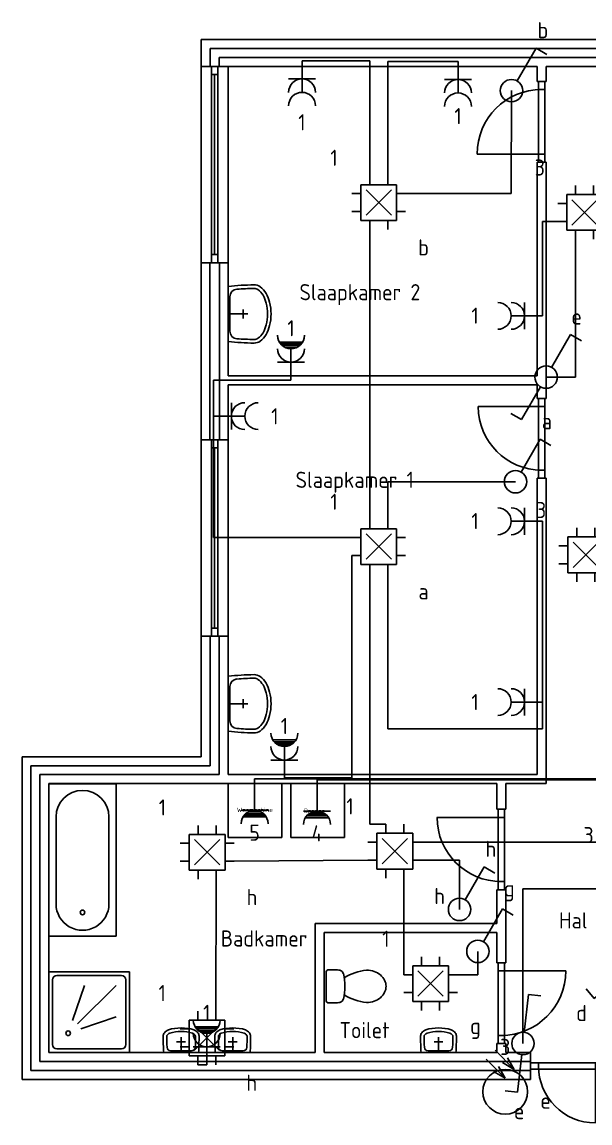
# Model space of a CAD drawing. Header units: millimetres. Extents: x 3680 to 17280, y 6200 to 18481.
# Drawn here: x 3680 to 10020, y 6200 to 18481 of the extents above; entities that cross this region are included whole.
import ezdxf
from ezdxf.enums import TextEntityAlignment as Align

# ---------------------------------------------------------------- set-up
doc = ezdxf.new("R2010")
doc.units = ezdxf.units.MM
doc.header["$LTSCALE"] = 100
for name, color, linetype in [('Benaming', 7, 'Continuous'), ('Buis', 1, 'Continuous'), ('Huis', 7, 'Continuous'), ('Licht', 3, 'Continuous'), ('Utiliteit', 7, 'Continuous'), ("WCD's", 3, 'Continuous')]:
    doc.layers.add(name, color=color, linetype=linetype)
doc.styles.add('STABICAD-018', font='ISOCP.SHX', dxfattribs={"height": 180})

# ---------------------------------------------------------------- blocks, each defined once
blk = doc.blocks.new('*U3', base_point=(9763, 6835))
at = {"color": 0}
for p, q in [((9355, 6870), (9445, 6870)), ((9355, 6800), (9355, 6870)), ((9445, 6800), (9355, 6800)), ((9445, 6870), (9445, 6800)), ((9445, 6870), (10080, 6870)), ((9445, 6800), (10080, 6800)), ((10170, 6870), (10080, 6870)), ((10080, 6870), (10080, 6800)), ((10080, 6835), (10080, 6200)), ((10080, 6800), (10170, 6800)), ((10170, 6800), (10170, 6870))]:
    blk.add_line(p, q, dxfattribs=at)
blk.add_arc((10080, 6835), 635, 180, 270, dxfattribs=at)
blk = doc.blocks.new('*U4', base_point=(9030, 9251))
at = {"color": 0}
for p, q in [((9030, 9609), (8312, 9609)), ((8995, 9699), (8995, 9609)), ((9065, 9699), (8995, 9699)), ((8995, 9609), (9065, 9609)), ((8995, 8892), (8995, 9609)), ((9065, 9609), (9065, 9699)), ((9065, 8892), (9065, 9609)), ((8995, 8802), (8995, 8892)), ((8995, 8892), (9065, 8892)), ((9065, 8892), (9065, 8802)), ((9065, 8802), (8995, 8802))]:
    blk.add_line(p, q, dxfattribs=at)
blk.add_arc((9030, 9609), 717, 180, 270, dxfattribs=at)
blk = doc.blocks.new('*U6', base_point=(9480, 13836))
at = {"color": 0}
for p, q in [((9445, 14280), (9445, 14190)), ((9515, 14280), (9445, 14280)), ((9515, 14190), (9515, 14280)), ((9480, 14190), (8773, 14190)), ((9445, 14190), (9515, 14190)), ((9445, 13482), (9445, 14190)), ((9515, 13482), (9515, 14190)), ((9445, 13392), (9445, 13482)), ((9445, 13482), (9515, 13482)), ((9515, 13392), (9445, 13392)), ((9515, 13482), (9515, 13392))]:
    blk.add_line(p, q, dxfattribs=at)
blk.add_arc((9480, 14190), 707, 180, 270, dxfattribs=at)
blk = doc.blocks.new('*U7', base_point=(9480, 17368))
at = {"color": 0}
for p, q in [((9445, 17818), (9445, 17728)), ((9515, 17818), (9445, 17818)), ((9515, 17728), (9515, 17818)), ((9445, 17728), (9515, 17728)), ((9445, 17008), (9445, 17728)), ((9515, 17008), (9515, 17728)), ((9480, 17008), (8760, 17008)), ((9445, 16918), (9445, 17008)), ((9445, 17008), (9515, 17008)), ((9515, 17008), (9515, 16918)), ((9515, 16918), (9445, 16918))]:
    blk.add_line(p, q, dxfattribs=at)
blk.add_arc((9480, 17008), 720, 90, 180, dxfattribs=at)
blk = doc.blocks.new('114-37M')
at = {"color": 0, "linetype": 'Continuous'}
for p, q in [((-50, 170), (50, 170)), ((0, 20), (0, 220)), ((-307, 0), (307, 0)), ((-192, 20), (192, 20))]:
    blk.add_line(p, q, dxfattribs=at)
for points in [[(325, 290, 0.155337), (304, 357, 0.106738), (230, 424, 0.072991), (130, 464, 0.059466), (0, 480, 0.059466), (-130, 464, 0.072991), (-230, 424, 0.106738), (-304, 357, 0.155337), (-325, 290, 0.155337)], [(285, 290, 0.155337), (271, 333, 0.106738), (210, 390, 0.072991), (121, 426, 0.059466), (0, 440, 0.059466), (-121, 426, 0.072991), (-210, 390, 0.106738), (-271, 333, 0.155337), (-285, 290, 0.155337)]]:
    blk.add_lwpolyline(points, format="xyb", dxfattribs=at)
for centre, radius, start, end in [((2577, 325), 2902, 180.6823, 186.4212), ((2577, 325), 2862, 180.6918, 184.5346), ((-2577, 325), 2862, 355.4654, 359.3082), ((-2577, 325), 2902, 353.5788, 359.3177), ((-192, 105), 85, 184.5346, 270), ((192, 105), 85, 270, 355.4654)]:
    blk.add_arc(centre, radius, start, end, dxfattribs=at)
blk = doc.blocks.new('114-37I')
at = {"color": 0, "linetype": 'Continuous'}
for p, q in [((-1700, 0), (-1700, 750)), ((-1700, 750), (0, 750)), ((0, 0), (0, 750)), ((-1330, 670), (-360, 670)), ((0, 0), (-1700, 0)), ((-360, 80), (-1330, 80))]:
    blk.add_line(p, q, dxfattribs=at)
blk.add_circle((-265, 375), 26, dxfattribs=at)
for centre, start, end in [((-1330, 375), 90, 270), ((-360, 375), 270, 90)]:
    blk.add_arc(centre, 295, start, end, dxfattribs=at)
blk = doc.blocks.new('114-37K')
at = {"color": 0, "linetype": 'Continuous'}
for p, q in [((900, 900), (0, 900)), ((0, 900), (0, 0)), ((810, 860), (90, 860)), ((900, 0), (900, 900)), ((40, 810), (40, 90)), ((264, 357), (399, 750)), ((321, 321), (750, 750)), ((860, 90), (860, 810)), ((357, 264), (750, 399)), ((0, 0), (900, 0)), ((90, 40), (810, 40))]:
    blk.add_line(p, q, dxfattribs=at)
blk.add_circle((215, 215), 26, dxfattribs=at)
for centre, start, end in [((90, 810), 90, 180), ((810, 810), 0, 90), ((90, 90), 180, 270), ((810, 90), 270, 0)]:
    blk.add_arc(centre, 50, start, end, dxfattribs=at)
blk = doc.blocks.new('114-37N')
at = {"color": 0, "linetype": 'Continuous'}
for p, q in [((0, 20), (0, 170)), ((-195, 0), (195, 0)), ((-117, 20), (117, 20)), ((-50, 120), (50, 120))]:
    blk.add_line(p, q, dxfattribs=at)
for centre, radius, start, end in [((-84, 135), 133, 116.0384, 140.8374), ((0, -241), 516, 90, 106.0083), ((0, -241), 516, 73.9917, 90), ((84, 135), 133, 39.1626, 63.9616), ((-127, 178), 73.5, 145.2527, 174.5381), ((2813, 176), 3013, 179.8295, 183.3434), ((-127, 178), 33.5, 147.7957, 171.9781), ((2813, 176), 2973, 179.8719, 182.261), ((-84, 135), 93.2, 118.0492, 139.7589), ((0, -241), 476, 90, 105.556), ((0, -241), 476, 74.444, 90), ((84, 135), 93.2, 40.2411, 61.9508), ((127, 178), 33.5, 8.0219, 32.2043), ((-2813, 176), 2973, 357.739, 0.1281), ((127, 178), 73.5, 5.4619, 34.7473), ((-2813, 176), 3013, 356.6566, 0.1705), ((-117, 60), 40, 182.261, 270), ((117, 60), 40, 270, 357.739)]:
    blk.add_arc(centre, radius, start, end, dxfattribs=at)
blk = doc.blocks.new('*U18', base_point=(9030, 7537))
at = {"color": 0}
for p, q in [((8995, 7987), (8995, 7897)), ((9065, 7987), (8995, 7987)), ((9065, 7897), (9065, 7987)), ((8995, 7897), (9065, 7897)), ((8995, 7177), (8995, 7897)), ((9030, 7897), (9750, 7897)), ((9065, 7177), (9065, 7897)), ((8995, 7087), (8995, 7177)), ((8995, 7177), (9065, 7177)), ((9065, 7177), (9065, 7087)), ((9065, 7087), (8995, 7087))]:
    blk.add_line(p, q, dxfattribs=at)
blk.add_arc((9030, 7897), 720, 270, 0, dxfattribs=at)
blk = doc.blocks.new('114-37O')
at = {"color": 0, "linetype": 'Continuous'}
for p, q in [((-185, 30), (-185, 104)), ((155, 0), (-155, 0)), ((185, 30), (185, 104))]:
    blk.add_line(p, q, dxfattribs=at)
for points in [[(0, 670, 0.116537), (-67, 654, 0.104226), (-127, 606, 0.090519), (-166, 537, 0.082749), (-180, 453, 0.082749)], [(180, 453, 0.082749), (166, 537, 0.090519), (127, 606, 0.104226), (67, 654, 0.116537), (0, 670, 0.116537)]]:
    blk.add_lwpolyline(points, format="xyb", dxfattribs=at)
for centre, radius, start, end in [((389, 507), 572, 185.4721, 212.2561), ((-389, 507), 572, 327.7439, 354.5279), ((164, 87), 350, 169.0987, 177.2225), ((-130, 144), 50, 103.75, 169.0987), ((-11, -343), 552, 88.8789, 103.75), ((11, -343), 552, 76.25, 91.1211), ((130, 144), 50, 10.9013, 76.25), ((-164, 87), 350, 2.7775, 10.9013), ((-155, 30), 30, 180, 270), ((155, 30), 30, 270, 0)]:
    blk.add_arc(centre, radius, start, end, dxfattribs=at)
blk = doc.blocks.new('*U23', base_point=(5830, 12724))
at = {"color": 0}
for p, q in [((5795, 13819, 800), (5795, 13729, 800)), ((5865, 13819, 800), (5795, 13819, 800)), ((5865, 13729, 800), (5865, 13819, 800)), ((5795, 13729, 800), (5865, 13729, 800)), ((5795, 13729, 800), (5795, 11720, 800)), ((5830, 13729, 890), (5830, 11720, 890)), ((5865, 13729, 800), (5865, 11720, 800)), ((5795, 11720, 800), (5795, 11630, 800)), ((5865, 11720, 800), (5795, 11720, 800)), ((5865, 11630, 800), (5865, 11720, 800)), ((5795, 11630, 800), (5865, 11630, 800))]:
    blk.add_line(p, q, dxfattribs=at)
blk = doc.blocks.new('111502')
at = {"color": 0, "linetype": 'Continuous'}
for p, q in [((-1, 2), (-1, 3)), ((1, 2), (1, 3)), ((-2, 2), (-2, -2)), ((2, 2), (-2, 2)), ((-1.41, -1.41), (1.41, 1.41)), ((1.41, -1.41), (-1.41, 1.41)), ((2, -2), (2, 2)), ((-2, 1), (-3, 1)), ((2, 1), (3, 1)), ((-3, -1), (-2, -1)), ((2, -1), (3, -1)), ((-2, -2), (2, -2)), ((-1, -2), (-1, -3)), ((1, -2), (1, -3))]:
    blk.add_line(p, q, dxfattribs=at)
at = {"color": 0, "linetype": 'Continuous', "style": 'STABICAD-018'}
for tag, p in [('PANEL', (0, 6.87)), ('CIRCUIT', (0, 3.87)), ('SUBCIRCUIT', (4.5, 3.87)), ('ARTICLECODE', (0, 0)), ('SWITCHCODE', (5.85, -1))]:
    blk.add_attdef(tag, text='', height=1.8, dxfattribs=at).set_placement(p, align=Align.MIDDLE)
at = {"color": 0, "linetype": 'Continuous', "style": 'STABICAD-018', "flags": 1}
blk.add_attdef('POWERCODE', text='', height=1.8, dxfattribs=at).set_placement((13, 3.87), align=Align.MIDDLE)
blk = doc.blocks.new('111304WD')
at = {"color": 0, "linetype": 'Continuous'}
for p, q in [((1.3, 5.25), (-1.3, 5.25)), ((1.16, 5.05), (-1.16, 5.05)), ((-1.5, 4.5), (1.5, 4.5)), ((0.96, 4.85), (-0.96, 4.85)), ((0.65, 4.65), (-0.65, 4.65)), ((0, 1), (0, 4.5))]:
    blk.add_line(p, q, dxfattribs=at)
blk.add_arc((0, 6), 1.5, 180, 0, dxfattribs=at)
at = {"color": 0, "linetype": 'Continuous', "style": 'STABICAD-018'}
for tag, p in [('PANEL', (0, 11.5)), ('CIRCUIT', (0, 8.5)), ('SUBCIRCUIT', (4.5, 8.5)), ('ARTICLECODE', (0, 0))]:
    blk.add_attdef(tag, text='', height=1.8, dxfattribs=at).set_placement(p, align=Align.MIDDLE)
at = {"color": 0, "linetype": 'Continuous', "style": 'STABICAD-018', "flags": 1}
blk.add_attdef('POWERCODE', text='', height=1.8, dxfattribs=at).set_placement((13, 8.5), align=Align.MIDDLE)
blk = doc.blocks.new('111304AW')
at = {"color": 0, "linetype": 'Continuous'}
for p, q in [((1.3, 5.25), (-1.3, 5.25)), ((1.16, 5.05), (-1.16, 5.05)), ((0.96, 4.85), (-0.96, 4.85)), ((0.65, 4.65), (-0.65, 4.65)), ((0, 1), (0, 4.5)), ((-1.5, 3), (1.5, 3))]:
    blk.add_line(p, q, dxfattribs=at)
for centre in [(0, 6), (0, 4.5)]:
    blk.add_arc(centre, 1.5, 180, 0, dxfattribs=at)
at = {"color": 0, "linetype": 'Continuous', "style": 'STABICAD-018'}
for tag, p in [('PANEL', (0, 11.5)), ('CIRCUIT', (0, 8.5)), ('SUBCIRCUIT', (4.5, 8.5)), ('ARTICLECODE', (0, 0))]:
    blk.add_attdef(tag, text='', height=1.8, dxfattribs=at).set_placement(p, align=Align.MIDDLE)
at = {"color": 0, "linetype": 'Continuous', "style": 'STABICAD-018', "flags": 1}
blk.add_attdef('POWERCODE', text='', height=1.8, dxfattribs=at).set_placement((13, 8.5), align=Align.MIDDLE)
blk = doc.blocks.new('1114A1')
at = {"color": 0, "linetype": 'Continuous'}
for p, q in [((0.62, 3.33), (2.74, 7)), ((2.74, 7), (3.95, 6.3))]:
    blk.add_line(p, q, dxfattribs=at)
blk.add_circle((0, 2.25), 1.25, dxfattribs=at)
at = {"color": 0, "linetype": 'Continuous', "style": 'STABICAD-018'}
for tag, p in [('SWITCHCODE', (3.36, 9)), ('ARTICLECODE', (0, 0))]:
    blk.add_attdef(tag, text='', height=1.8, dxfattribs=at).set_placement(p, align=Align.MIDDLE)
blk = doc.blocks.new('111304A')
at = {"color": 0, "linetype": 'Continuous'}
for p, q in [((0, 1), (0, 4.5)), ((-1.5, 3), (1.5, 3))]:
    blk.add_line(p, q, dxfattribs=at)
for centre in [(0, 6), (0, 4.5)]:
    blk.add_arc(centre, 1.5, 180, 0, dxfattribs=at)
at = {"color": 0, "linetype": 'Continuous', "style": 'STABICAD-018'}
for tag, p in [('PANEL', (0, 11.5)), ('CIRCUIT', (0, 8.5)), ('SUBCIRCUIT', (4.5, 8.5)), ('ARTICLECODE', (0, 0))]:
    blk.add_attdef(tag, text='', height=1.8, dxfattribs=at).set_placement(p, align=Align.MIDDLE)
at = {"color": 0, "linetype": 'Continuous', "style": 'STABICAD-018', "flags": 1}
blk.add_attdef('POWERCODE', text='', height=1.8, dxfattribs=at).set_placement((13, 8.5), align=Align.MIDDLE)
blk = doc.blocks.new('020901')
at = {"color": 0, "linetype": 'Continuous'}
for p, q in [((-1.12, 8.12), (1, 6)), ((-2.12, 7.12), (0, 5)), ((0, 5), (-0.75, 6.3)), ((1, 6), (-0.3, 6.75)), ((1, 6), (0.25, 7.3)), ((0, 5), (-1.3, 5.75))]:
    blk.add_line(p, q, dxfattribs=at)
blk = doc.blocks.new('*U39')
at = {"color": 0, "linetype": 'Continuous'}
blk.add_circle((0, 3.5), 2.5, dxfattribs=at)
blk.add_blockref('020901', (0, 0), dxfattribs=at)
at = {"color": 0, "linetype": 'Continuous', "style": 'STABICAD-018'}
for tag, p in [('PANEL', (0, 11.5)), ('CIRCUIT', (0, 8.5)), ('SUBCIRCUIT', (4.5, 8.5)), ('LIGHTFIXTURECODE', (0, 3.5)), ('SWITCHCODE', (4.5, 2.5))]:
    blk.add_attdef(tag, text='', height=1.8, dxfattribs=at).set_placement(p, align=Align.MIDDLE)
blk = doc.blocks.new('111406')
at = {"color": 0, "linetype": 'Continuous'}
for p, q in [((0.62, 3.33), (2.74, 7)), ((2.74, 7), (3.95, 6.3)), ((-0.62, 1.17), (-2.74, -2.5)), ((-2.74, -2.5), (-3.95, -1.8))]:
    blk.add_line(p, q, dxfattribs=at)
blk.add_circle((0, 2.25), 1.25, dxfattribs=at)
at = {"color": 0, "linetype": 'Continuous', "style": 'STABICAD-018'}
for tag, p in [('SWITCHCODE', (3.42, 9)), ('ARTICLECODE', (0, 0))]:
    blk.add_attdef(tag, text='', height=1.8, dxfattribs=at).set_placement(p, align=Align.MIDDLE)

msp = doc.modelspace()

# ---------------------------------------------------------------- linework, layer by layer
at = {"layer": 'Buis', "color": 3}
for p, q in [((7562, 18046), (6806, 18046)), ((7562, 16766), (7562, 18046)), ((7762, 16766), (7762, 18039)), ((7762, 18039), (8547, 18039)), ((9142, 16566), (9144, 17715)), ((7962, 16566), (9142, 16566)), ((9490, 15203), (9490, 16257)), ((9490, 16257), (9660, 16257)), ((7562, 16166), (7562, 12929)), ((9860, 16057), (9857, 14520)), ((9857, 14520), (9530, 14520)), ((5817, 12729), (5817, 14486)), ((5817, 14486), (6682, 14486)), ((9189, 13353), (7762, 13353)), ((7762, 13353), (7762, 12929)), ((9490, 10598), (9490, 12912)), ((7362, 12729), (5817, 12729)), ((7362, 12529), (7362, 10048)), ((7562, 12329), (7562, 9532)), ((7762, 12329), (7762, 10598)), ((7762, 10598), (9490, 10598)), ((6276, 10038), (11769, 10038)), ((7362, 10048), (6609, 10048)), ((6973, 10029), (11759, 10029)), ((7562, 9532), (7741, 9532)), ((8141, 9332), (11722, 9332)), ((6047, 9119), (7541, 9132)), ((8564, 9132), (8141, 9132)), ((8564, 8582), (8564, 9132)), ((5847, 8919), (5844, 7448)), ((7941, 8932), (7941, 7854)), ((9272, 7087), (9272, 8811)), ((9272, 8811), (10204, 8811)), ((8769, 8114), (8769, 7854)), ((8769, 7854), (8541, 7854)), ((5644, 6848), (5742, 6848))]:
    msp.add_line(p, q, dxfattribs=at)
at = {"layer": 'Huis'}
for p, q in [((5680, 18285), (14280, 18285)), ((5780, 18185), (14180, 18185)), ((5880, 18085), (14080, 18085)), ((5980, 17985), (9430, 17985)), ((5980, 17985), (9430, 17985)), ((9530, 17985), (10380, 17985)), ((9430, 16918), (9430, 14535)), ((5980, 14535), (9430, 14535)), ((5980, 13819), (5980, 14435)), ((5980, 14435), (9430, 14435)), ((9430, 13392), (9430, 10085)), ((9530, 13392), (9530, 9985)), ((3680, 6685), (3680, 10285)), ((3680, 10285), (5680, 10285)), ((3780, 6785), (3780, 10185)), ((3780, 10185), (5780, 10185)), ((3880, 6885), (3880, 10085)), ((3880, 10085), (5880, 10085)), ((5980, 10085), (9430, 10085)), ((3980, 6985), (3980, 9985)), ((3980, 9985), (5980, 9985)), ((5980, 9985), (8980, 9985)), ((9080, 9985), (9530, 9985)), ((9430, 9985), (9530, 9985)), ((6954, 6985), (6954, 8425)), ((6954, 8425), (8980, 8425)), ((7054, 6985), (7054, 8325)), ((7054, 8325), (8980, 8325)), ((8980, 6985), (8980, 7087)), ((8980, 7087), (8980, 6985)), ((9080, 7087), (9080, 6985)), ((5980, 6885), (3880, 6885)), ((5980, 6985), (3980, 6985)), ((3980, 6985), (6954, 6985)), ((6954, 6985), (5980, 6985)), ((9355, 6885), (5980, 6885)), ((8980, 6985), (7054, 6985)), ((7054, 6985), (8980, 6985)), ((9355, 6985), (9080, 6985)), ((5980, 6785), (3780, 6785)), ((9355, 6785), (5980, 6785)), ((5980, 6685), (3680, 6685)), ((9355, 6685), (5980, 6685))]:
    msp.add_line(p, q, dxfattribs=at)
at = {"layer": 'Huis', "color": 0}
for p, q in [((5680, 18285), (5680, 17985)), ((5780, 18185), (5780, 17985)), ((5880, 18085), (5880, 17985)), ((5680, 15795), (5680, 13819)), ((5776, 15795), (5776, 13819)), ((5776, 15795), (5776, 13819)), ((5885, 15795), (5885, 13819)), ((5980, 15795), (5980, 14535))]:
    msp.add_line(p, q, dxfattribs=at)
at = {"layer": 'Huis', "linetype": 'Continuous'}
for p, q in [((5680, 17985), (5680, 15795)), ((5680, 17985), (5980, 17985)), ((5980, 17985), (5980, 15795)), ((9430, 17818), (9430, 17985)), ((9530, 17818), (9530, 17985)), ((9430, 17818), (9530, 17818)), ((9430, 16918), (9530, 16918)), ((9530, 14280), (9530, 16918)), ((5680, 15795), (5980, 15795)), ((9430, 14280), (9430, 14435)), ((9530, 14280), (9430, 14280)), ((5680, 13819), (5680, 11630)), ((5680, 13819), (5980, 13819)), ((5980, 13819), (5980, 11630)), ((9530, 13392), (9430, 13392)), ((5680, 11630), (5680, 10285)), ((5680, 11630), (5980, 11630)), ((5780, 11630), (5780, 10185)), ((5880, 11630), (5880, 10085)), ((5980, 11630), (5980, 10085)), ((8980, 9699), (8980, 9985)), ((8980, 9699), (8980, 9985)), ((9080, 9699), (9080, 9985)), ((9080, 9699), (8980, 9699)), ((9080, 8802), (8980, 8802)), ((8980, 8425), (8980, 8802)), ((8980, 8425), (8980, 8802)), ((9080, 7987), (9080, 8802)), ((8980, 7987), (8980, 8325)), ((8980, 7987), (8980, 8325)), ((9080, 7987), (8980, 7987)), ((9080, 7087), (8980, 7087)), ((9355, 6685), (9355, 6985))]:
    msp.add_line(p, q, dxfattribs=at)
at = {"layer": 'Utiliteit'}
for p, q in [((5980, 9985), (5980, 9385)), ((6580, 9385), (6580, 9985)), ((6580, 9985), (6680, 9985)), ((6680, 9985), (6680, 9385)), ((7280, 9385), (7280, 9985)), ((5980, 9385), (6580, 9385)), ((6680, 9385), (7280, 9385))]:
    msp.add_line(p, q, dxfattribs=at)
at = {"layer": 'Utiliteit', "color": 0}
for p, q in [((5980, 9985), (6580, 9985)), ((6680, 9985), (7280, 9985))]:
    msp.add_line(p, q, dxfattribs=at)

# ---------------------------------------------------------------- block references
at = {"layer": 'Huis'}
for name, p in [('*U23', (5830, 16890)), ('*U7', (9480, 17368)), ('*U6', (9480, 13836)), ('*U23', (5830, 12724)), ('*U4', (9030, 9251)), ('*U18', (9030, 7537)), ('*U3', (9763, 6835))]:
    msp.add_blockref(name, p, dxfattribs=at)
at = {"layer": 'Licht', "linetype": 'Continuous'}
ref = msp.add_blockref('1114A1', (9144, 17490), dxfattribs=dict(at, xscale=100, yscale=100, zscale=100))
ref.add_attrib('SWITCHCODE', 'b', dxfattribs={"layer": '0', "color": 1, "linetype": 'Continuous', "height": 180, "style": 'STABICAD-018'}).set_placement((9494, 18390), align=Align.MIDDLE)
ref = msp.add_blockref('111502', (7662, 16466), dxfattribs=dict(at, xscale=100, yscale=100, zscale=100, rotation=270))
ref.add_attrib('CIRCUIT', '1', dxfattribs={"layer": '0', "color": 1, "linetype": 'Continuous', "height": 180, "style": 'STABICAD-018'}).set_placement((7162, 16966), align=Align.MIDDLE)
ref.add_attrib('SWITCHCODE', 'b', dxfattribs={"layer": '0', "color": 1, "linetype": 'Continuous', "height": 180, "style": 'STABICAD-018'}).set_placement((8162, 15966), align=Align.MIDDLE)
ref = msp.add_blockref('111502', (9960, 16357), dxfattribs=dict(at, xscale=100, yscale=100, zscale=100))
ref.add_attrib('CIRCUIT', '3', dxfattribs={"layer": '0', "color": 1, "linetype": 'Continuous', "height": 180, "style": 'STABICAD-018'}).set_placement((9460, 16857), align=Align.MIDDLE)
ref.add_attrib('SWITCHCODE', 'e', dxfattribs={"layer": '0', "color": 1, "linetype": 'Continuous', "height": 180, "style": 'STABICAD-018'}).set_placement((10460, 15857), align=Align.MIDDLE)
ref = msp.add_blockref('111406', (9530, 14295), dxfattribs=dict(at, xscale=100, yscale=100, zscale=100))
ref.add_attrib('SWITCHCODE', 'e', dxfattribs={"layer": '0', "color": 1, "linetype": 'Continuous', "height": 180, "style": 'STABICAD-018'}).set_placement((9871, 15195), align=Align.MIDDLE)
ref = msp.add_blockref('1114A1', (9189, 13128), dxfattribs=dict(at, xscale=100, yscale=100, zscale=100))
ref.add_attrib('SWITCHCODE', 'a', dxfattribs={"layer": '0', "color": 1, "linetype": 'Continuous', "height": 180, "style": 'STABICAD-018'}).set_placement((9539, 14028), align=Align.MIDDLE)
ref = msp.add_blockref('111502', (7662, 12629), dxfattribs=dict(at, xscale=100, yscale=100, zscale=100, rotation=270))
ref.add_attrib('CIRCUIT', '1', dxfattribs={"layer": '0', "color": 1, "linetype": 'Continuous', "height": 180, "style": 'STABICAD-018'}).set_placement((7162, 13129), align=Align.MIDDLE)
ref.add_attrib('SWITCHCODE', 'a', dxfattribs={"layer": '0', "color": 1, "linetype": 'Continuous', "height": 180, "style": 'STABICAD-018'}).set_placement((8162, 12129), align=Align.MIDDLE)
ref = msp.add_blockref('111502', (9974, 12537), dxfattribs=dict(at, xscale=100, yscale=100, zscale=100))
ref.add_attrib('CIRCUIT', '3', dxfattribs={"layer": '0', "color": 1, "linetype": 'Continuous', "height": 180, "style": 'STABICAD-018'}).set_placement((9474, 13037), align=Align.MIDDLE)
ref.add_attrib('SWITCHCODE', 'e', dxfattribs={"layer": '0', "color": 1, "linetype": 'Continuous', "height": 180, "style": 'STABICAD-018'}).set_placement((10474, 12037), align=Align.MIDDLE)
ref = msp.add_blockref('111502', (5747, 9219), dxfattribs=dict(at, xscale=100, yscale=100, zscale=100))
ref.add_attrib('CIRCUIT', '1', dxfattribs={"layer": '0', "color": 1, "linetype": 'Continuous', "height": 180, "style": 'STABICAD-018'}).set_placement((5247, 9719), align=Align.MIDDLE)
ref.add_attrib('SWITCHCODE', 'h', dxfattribs={"layer": '0', "color": 1, "linetype": 'Continuous', "height": 180, "style": 'STABICAD-018'}).set_placement((6247, 8719), align=Align.MIDDLE)
ref = msp.add_blockref('111502', (7841, 9232), dxfattribs=dict(at, xscale=100, yscale=100, zscale=100))
ref.add_attrib('CIRCUIT', '1', dxfattribs={"layer": '0', "color": 1, "linetype": 'Continuous', "height": 180, "style": 'STABICAD-018'}).set_placement((7341, 9732), align=Align.MIDDLE)
ref.add_attrib('SWITCHCODE', 'h', dxfattribs={"layer": '0', "color": 1, "linetype": 'Continuous', "height": 180, "style": 'STABICAD-018'}).set_placement((8341, 8732), align=Align.MIDDLE)
ref = msp.add_blockref('111502', (10504, 8911), dxfattribs=dict(at, xscale=100, yscale=100, zscale=100, rotation=90.00000000000001))
ref.add_attrib('CIRCUIT', '3', dxfattribs={"layer": '0', "color": 1, "linetype": 'Continuous', "height": 180, "style": 'STABICAD-018'}).set_placement((10004, 9411), align=Align.MIDDLE)
ref.add_attrib('SWITCHCODE', 'e', dxfattribs={"layer": '0', "color": 1, "linetype": 'Continuous', "height": 180, "style": 'STABICAD-018'}).set_placement((11004, 8411), align=Align.MIDDLE)
ref = msp.add_blockref('1114A1', (8564, 8357), dxfattribs=dict(at, xscale=100, yscale=100, zscale=100))
ref.add_attrib('SWITCHCODE', 'h', dxfattribs={"layer": '0', "color": 1, "linetype": 'Continuous', "height": 180, "style": 'STABICAD-018'}).set_placement((8914, 9257), align=Align.MIDDLE)
ref = msp.add_blockref('1114A1', (8769, 7889), dxfattribs=dict(at, xscale=100, yscale=100, zscale=100))
ref.add_attrib('SWITCHCODE', 'g', dxfattribs={"layer": '0', "color": 1, "linetype": 'Continuous', "height": 180, "style": 'STABICAD-018'}).set_placement((9119, 8789), align=Align.MIDDLE)
ref = msp.add_blockref('111502', (8241, 7754), dxfattribs=dict(at, xscale=100, yscale=100, zscale=100))
ref.add_attrib('CIRCUIT', '1', dxfattribs={"layer": '0', "color": 1, "linetype": 'Continuous', "height": 180, "style": 'STABICAD-018'}).set_placement((7741, 8254), align=Align.MIDDLE)
ref.add_attrib('SWITCHCODE', 'g', dxfattribs={"layer": '0', "color": 1, "linetype": 'Continuous', "height": 180, "style": 'STABICAD-018'}).set_placement((8741, 7254), align=Align.MIDDLE)
ref = msp.add_blockref('1114A1', (10570, 8146), dxfattribs=dict(at, xscale=100, yscale=100, zscale=100, rotation=159.4324364158003))
ref.add_attrib('SWITCHCODE', 'd', dxfattribs={"layer": '0', "color": 1, "linetype": 'Continuous', "height": 180, "style": 'STABICAD-018'}).set_placement((9926, 7426), align=Align.MIDDLE)
ref = msp.add_blockref('111502', (5744, 7148), dxfattribs=dict(at, xscale=100, yscale=100, zscale=100))
ref.add_attrib('CIRCUIT', '1', dxfattribs={"layer": '0', "color": 1, "linetype": 'Continuous', "height": 180, "style": 'STABICAD-018'}).set_placement((5244, 7648), align=Align.MIDDLE)
ref.add_attrib('SWITCHCODE', 'h', dxfattribs={"layer": '0', "color": 1, "linetype": 'Continuous', "height": 180, "style": 'STABICAD-018'}).set_placement((6244, 6648), align=Align.MIDDLE)
ref = msp.add_blockref('111406', (9182, 7293), dxfattribs=dict(at, xscale=100, yscale=100, zscale=100, rotation=203.5935044885063))
ref.add_attrib('SWITCHCODE', 'e', dxfattribs={"layer": '0', "color": 1, "linetype": 'Continuous', "height": 180, "style": 'STABICAD-018'}).set_placement((9229, 6332), align=Align.MIDDLE)
ref = msp.add_blockref('*U39', (9074, 6198), dxfattribs=dict(at, xscale=100, yscale=100, zscale=100))
ref.add_attrib('CIRCUIT', '3', dxfattribs={"layer": '0', "color": 1, "linetype": 'Continuous', "height": 180, "style": 'STABICAD-018'}).set_placement((9074, 7048), align=Align.MIDDLE)
ref.add_attrib('SWITCHCODE', 'e', dxfattribs={"layer": '0', "color": 1, "linetype": 'Continuous', "height": 180, "style": 'STABICAD-018'}).set_placement((9524, 6448), align=Align.MIDDLE)
at = {"layer": 'Utiliteit'}
for name, p, rotation in [('114-37M', (5980, 15224), 270), ('114-37M', (5980, 10876), 270), ('114-37I', (3980, 8284), 270), ('114-37O', (7074, 7724), 270), ('114-37N', (6032, 6985), 2.856381797755603e-12)]:
    msp.add_blockref(name, p, dxfattribs=dict(at, rotation=rotation))
for name, p in [('114-37K', (3980, 6985)), ('114-37N', (5456, 6985)), ('114-37N', (8329, 6985))]:
    msp.add_blockref(name, p, dxfattribs=at)
at = {"layer": "WCD's", "linetype": 'Continuous'}
ref = msp.add_blockref('111304A', (6806, 18146), dxfattribs=dict(at, xscale=100, yscale=100, zscale=100, rotation=179.9999999999999))
ref.add_attrib('CIRCUIT', '1', dxfattribs={"layer": '0', "color": 1, "linetype": 'Continuous', "height": 180, "style": 'STABICAD-018'}).set_placement((6804, 17362), align=Align.MIDDLE)
ref = msp.add_blockref('111304A', (8547, 18139), dxfattribs=dict(at, xscale=100, yscale=100, zscale=100, rotation=180))
ref.add_attrib('CIRCUIT', '1', dxfattribs={"layer": '0', "color": 1, "linetype": 'Continuous', "height": 180, "style": 'STABICAD-018'}).set_placement((8547, 17431), align=Align.MIDDLE)
ref = msp.add_blockref('111304A', (9590, 15203), dxfattribs=dict(at, xscale=100, yscale=100, zscale=100, rotation=90.00000000000001))
ref.add_attrib('CIRCUIT', '1', dxfattribs={"layer": '0', "color": 1, "linetype": 'Continuous', "height": 180, "style": 'STABICAD-018'}).set_placement((8737, 15205), align=Align.MIDDLE)
ref = msp.add_blockref('111304AW', (6682, 14386), dxfattribs=dict(at, xscale=100, yscale=100, zscale=100))
ref.add_attrib('CIRCUIT', '1', dxfattribs={"layer": '0', "color": 1, "linetype": 'Continuous', "height": 180, "style": 'STABICAD-018'}).set_placement((6682, 15065), align=Align.MIDDLE)
ref = msp.add_blockref('111304A', (5717, 14084), dxfattribs=dict(at, xscale=100, yscale=100, zscale=100, rotation=270))
ref.add_attrib('CIRCUIT', '1', dxfattribs={"layer": '0', "color": 1, "linetype": 'Continuous', "height": 180, "style": 'STABICAD-018'}).set_placement((6502, 14082), align=Align.MIDDLE)
ref = msp.add_blockref('111304A', (9590, 12912), dxfattribs=dict(at, xscale=100, yscale=100, zscale=100, rotation=90.00000000000001))
ref.add_attrib('CIRCUIT', '1', dxfattribs={"layer": '0', "color": 1, "linetype": 'Continuous', "height": 180, "style": 'STABICAD-018'}).set_placement((8737, 12914), align=Align.MIDDLE)
ref = msp.add_blockref('111304A', (9590, 10894), dxfattribs=dict(at, xscale=100, yscale=100, zscale=100, rotation=90.00000000000001))
ref.add_attrib('CIRCUIT', '1', dxfattribs={"layer": '0', "color": 1, "linetype": 'Continuous', "height": 180, "style": 'STABICAD-018'}).set_placement((8737, 10895), align=Align.MIDDLE)
ref = msp.add_blockref('111304AW', (6609, 9948), dxfattribs=dict(at, xscale=100, yscale=100, zscale=100))
ref.add_attrib('CIRCUIT', '1', dxfattribs={"layer": '0', "color": 1, "linetype": 'Continuous', "height": 180, "style": 'STABICAD-018'}).set_placement((6609, 10628), align=Align.MIDDLE)
ref = msp.add_blockref('111304WD', (6276, 10138), dxfattribs=dict(at, xscale=100, yscale=100, zscale=100, rotation=180))
ref.add_attrib('CIRCUIT', '5', dxfattribs={"layer": '0', "color": 1, "linetype": 'Continuous', "height": 180, "style": 'STABICAD-018'}).set_placement((6276, 9438), align=Align.MIDDLE)
ref = msp.add_blockref('111304WD', (6973, 10129), dxfattribs=dict(at, xscale=100, yscale=100, zscale=100, rotation=180))
ref.add_attrib('CIRCUIT', '4', dxfattribs={"layer": '0', "color": 1, "linetype": 'Continuous', "height": 180, "style": 'STABICAD-018'}).set_placement((6973, 9430), align=Align.MIDDLE)
ref = msp.add_blockref('111304AW', (5742, 6748), dxfattribs=dict(at, xscale=100, yscale=100, zscale=100))
ref.add_attrib('CIRCUIT', '1', dxfattribs={"layer": '0', "color": 1, "linetype": 'Continuous', "height": 180, "style": 'STABICAD-018'}).set_placement((5742, 7428), align=Align.MIDDLE)

# ---------------------------------------------------------------- texts
at = {"layer": 'Benaming', "color": 0, "char_height": 180, "attachment_point": 1, "style": 'STABICAD-018'}
for s, width, insert in [('Slaapkamer 2', 2320.75, (6777, 15557)), ('Hal', 1095.51, (9675, 8549)), ('Toilet', 910.16, (7224, 7325))]:
    msp.add_mtext_dynamic_manual_height_columns(s, width=width, gutter_width=900, heights=[0], dxfattribs=dict(at, insert=insert))
at = {"layer": 'Benaming', "color": 3, "char_height": 180, "attachment_point": 1, "style": 'STABICAD-018'}
for s, width, insert in [('{\\C0;Slaapkamer 1}', 1773, (6734, 13464)), ('{\\C0;Badkamer}', 1754.32, (5898, 8348))]:
    msp.add_mtext_dynamic_manual_height_columns(s, width=width, gutter_width=900, heights=[0], dxfattribs=dict(at, insert=insert))
at = {"layer": 'Benaming', "char_height": 50, "attachment_point": 1, "style": 'STABICAD-018'}
for s, insert in [('Wasmachine', (6078, 9717)), ('Droger', (6824, 9707))]:
    msp.add_mtext_dynamic_manual_height_columns(s, width=501.62, gutter_width=900, heights=[0], dxfattribs=dict(at, insert=insert))

doc.saveas('drawing.dxf')
